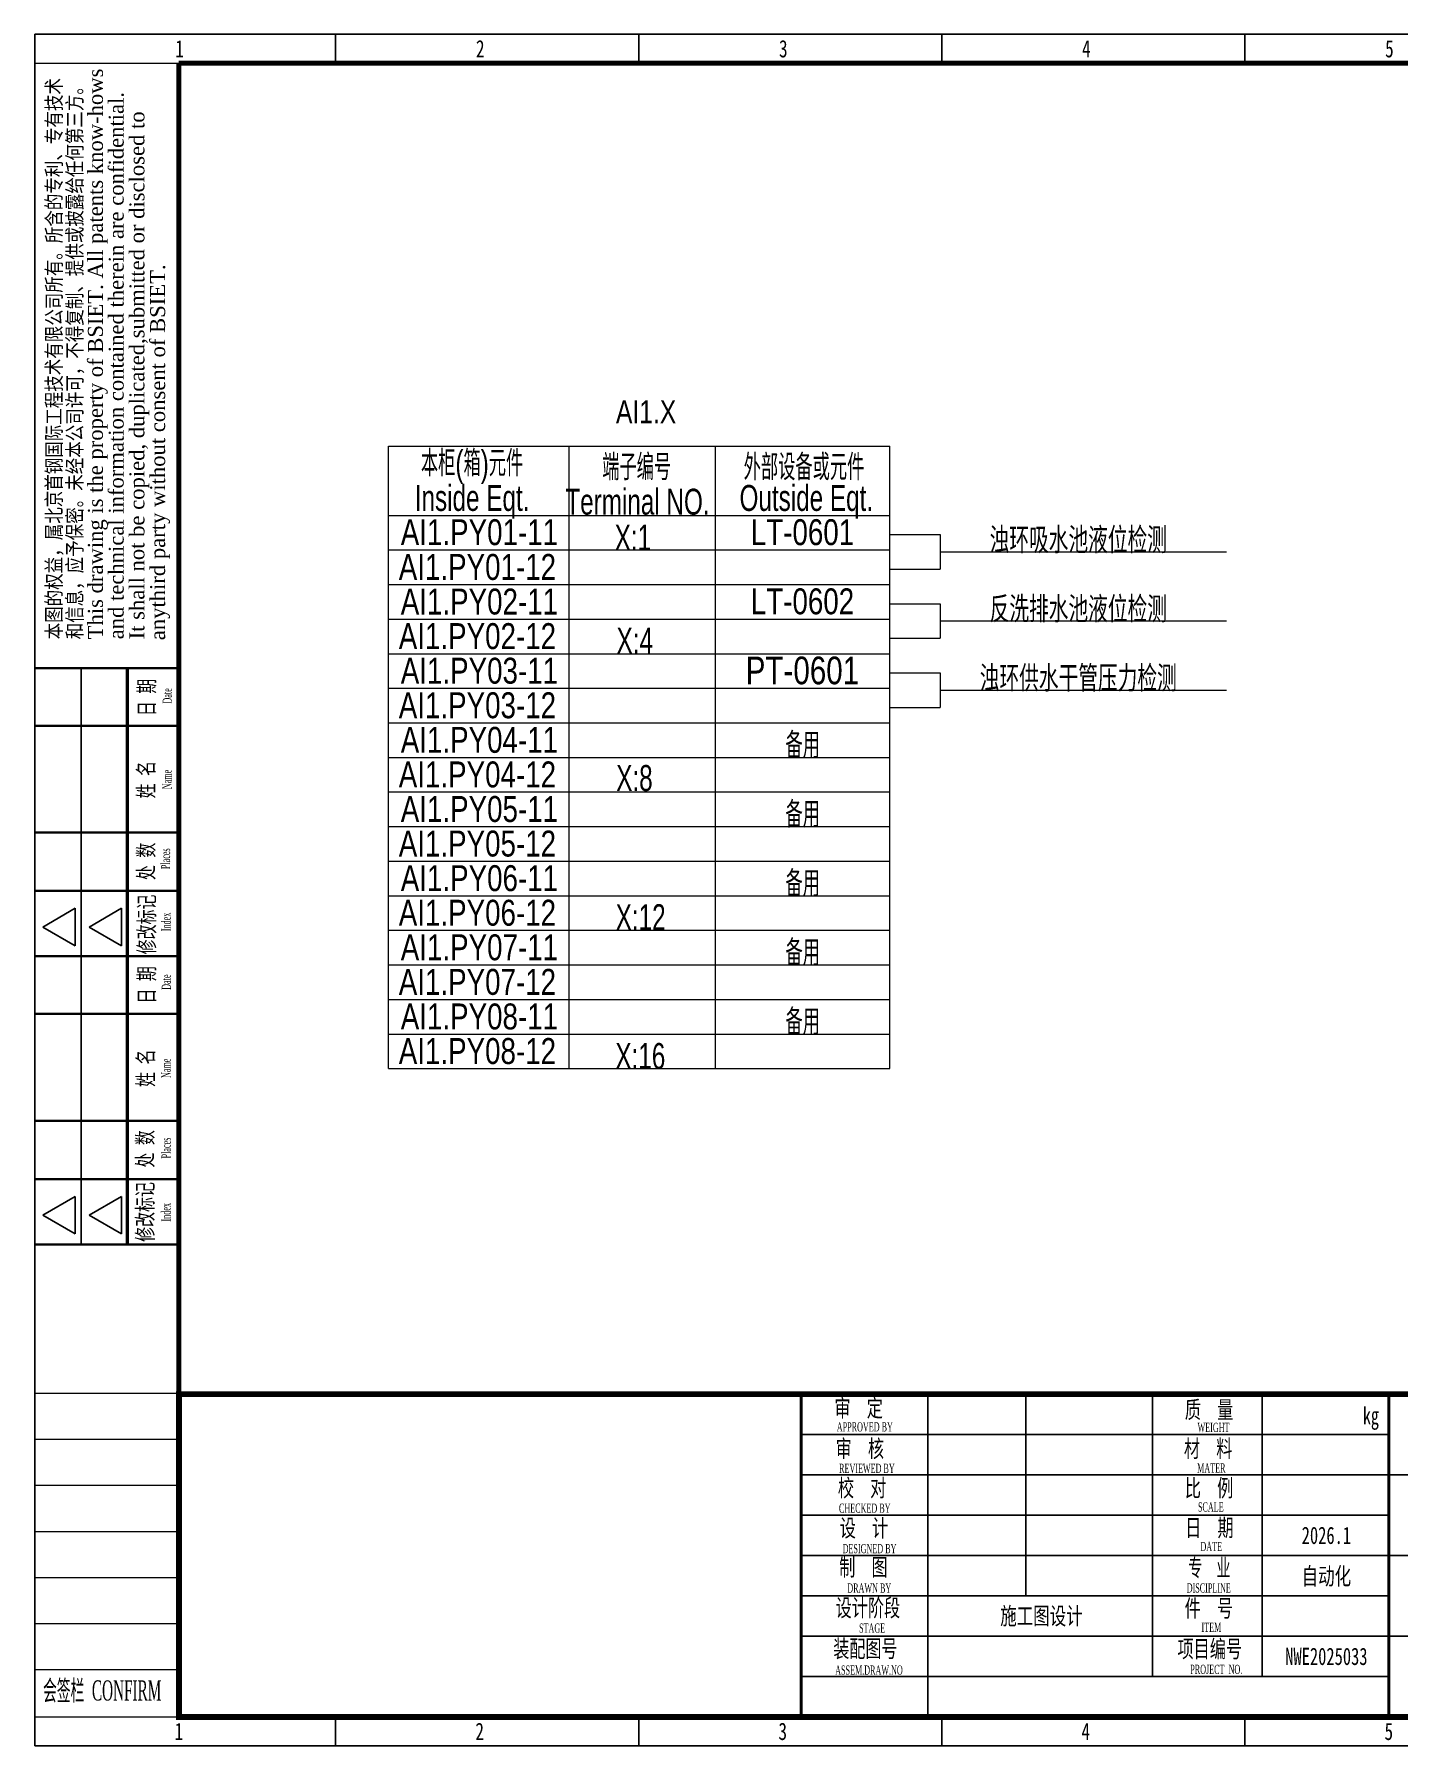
# Model space of a CAD drawing. Header units: millimetres. Extents: x -705761 to 1364679, y -410401 to 446404.
# Drawn here: x -88897 to -65212, y -115183 to -85483 of the extents above; entities that cross this region are included whole.
import ezdxf
from ezdxf.enums import TextEntityAlignment as Align

# ---------------------------------------------------------------- set-up
doc = ezdxf.new("R2010")
doc.units = ezdxf.units.MM
doc.linetypes.add('DGN Style 2', pattern=[44675.303411, 26805.182046, -17870.121364])
for name, color, linetype in [('1', 7, 'Continuous'), ('TK', 7, 'Continuous'), ('模板-签名-公用', 3, 'Continuous')]:
    doc.layers.add(name, color=color, linetype=linetype)
for name, color, linetype, lineweight in [('图框', 7, 'Continuous', 13), ('层 1', 7, 'Continuous', 13), ('层 63', 7, 'Continuous', 18)]:
    doc.layers.add(name, color=color, linetype=linetype, lineweight=lineweight)
doc.styles.add('bsee', font='BSDI_XW.shx', dxfattribs={"width": 0.8, "bigfont": 'BSDI_HZ.shx'})
doc.styles.add('LZ-Roman', font='times.ttf')
doc.styles.get("Standard").update_dxf_attribs({"font": 'arial.ttf'})
doc.styles.add('Style-Times New Roman', font='times.ttf')
doc.styles.add('Style-仿宋_GB2312', font='')
doc.styles.add('宋体', font='', dxfattribs={"width": 0.7, "height": 2.5})
doc.styles.add('宋体_1', font='', dxfattribs={"width": 0.7, "height": 2.386364})
doc.styles.get('Style-仿宋_GB2312').set_extended_font_data('仿宋_GB2312')
doc.styles.get('宋体').set_extended_font_data('SimSun')
doc.styles.get('宋体_1').set_extended_font_data('SimSun')

# ---------------------------------------------------------------- blocks, each defined once
blk = doc.blocks.new('*U630')
at = {"color": 7, "linetype": 'Continuous', "lineweight": 13}
blk.add_line((-12, 3), (-12, -3), dxfattribs=at)
at = {"layer": '层 1', "color": 7, "linetype": 'Continuous', "lineweight": 13}
for p, q in [((-20.72, 3), (-12, 3)), ((-12, 0), (37.72, 0)), ((-20.72, -3), (-12, -3))]:
    blk.add_line(p, q, dxfattribs=at)
blk = doc.blocks.new('BSIET_通用图框_A3_1')
at = {"layer": '图框', "color": 7, "linetype": 'Continuous', "lineweight": 25}
for p, q in [((-367.8, 297), (-367.8, 292)), ((-315.2, 297), (-315.2, 292)), ((-262.6, 297), (-262.6, 292)), ((-210, 297), (-210, 292)), ((-157.4, 297), (-157.4, 292)), ((-104.8, 297), (-104.8, 292)), ((-52.2, 297), (-52.2, 292)), ((0, 247.5), (-5, 247.5)), ((0, 198), (-5, 198)), ((-420, 187), (-395, 187)), ((-412, 187), (-412, 87)), ((0, 148.5), (-5, 148.5)), ((-413.03, 145.32), (-418.65, 142.07)), ((-413.03, 138.82), (-413.03, 145.32)), ((-404.96, 145.32), (-410.58, 142.07)), ((-404.96, 138.82), (-404.96, 145.32)), ((-418.65, 142.07), (-413.03, 138.82)), ((-410.58, 142.07), (-404.96, 138.82)), ((0, 99), (-5, 99)), ((-413.03, 95.32), (-418.65, 92.07)), ((-413.03, 88.82), (-413.03, 95.32)), ((-404.96, 95.32), (-410.58, 92.07)), ((-404.96, 88.82), (-404.96, 95.32)), ((-418.65, 92.07), (-413.03, 88.82)), ((-410.58, 92.07), (-404.96, 88.82)), ((0, 49.5), (-5, 49.5)), ((-367.8, 0), (-367.8, 5)), ((-315.2, 0), (-315.2, 5)), ((-262.6, 0), (-262.6, 5)), ((-210, 0), (-210, 5)), ((-157.4, 0), (-157.4, 5)), ((-104.8, 0), (-104.8, 5)), ((-52.2, 0), (-52.2, 5))]:
    blk.add_line(p, q, dxfattribs=at)
at = {"layer": '图框', "color": 7, "linetype": 'Continuous', "lineweight": 20}
for p, q in [((-420, 292), (-395, 292)), ((-420, 292), (-395, 292)), ((-420, 292), (-395, 292)), ((-420, 292), (-395, 292)), ((-420, 187), (-395, 187)), ((-420, 187), (-395, 187)), ((-420.12, 61.21), (-395.12, 61.21)), ((-420, 61.21), (-395, 61.21)), ((-420, 61.21), (-395, 61.21)), ((-420, 61.21), (-395, 61.21)), ((-420.02, 53.21), (-395.02, 53.21)), ((-420.02, 53.21), (-395.02, 53.21)), ((-420.02, 53.21), (-395.02, 53.21)), ((-420, 53.21), (-395, 53.21)), ((-420, 45.21), (-395, 45.21)), ((-420, 37.21), (-395, 37.21)), ((-420, 29.21), (-395, 29.21)), ((-420, 21.21), (-395, 21.21)), ((-420, 13.21), (-395, 13.21)), ((-420, 5), (-395, 5))]:
    blk.add_line(p, q, dxfattribs=at)
at = {"layer": '图框', "color": 7, "linetype": 'Continuous', "lineweight": 35}
for p, q in [((-395, 187), (-420, 187)), ((-395, 187), (-420, 187)), ((-394.92, 177), (-420, 177)), ((-394.92, 158.45), (-420, 158.45)), ((-395.06, 148.35), (-420, 148.35)), ((-395, 137), (-420, 137)), ((-395, 137), (-420, 137)), ((-394.92, 127), (-420, 127)), ((-394.92, 108.45), (-420, 108.45)), ((-395.06, 98.35), (-420, 98.35)), ((-395, 87), (-420, 87))]:
    blk.add_line(p, q, dxfattribs=at)
at = {"layer": '图框', "color": 7, "linetype": 'Continuous', "lineweight": 50}
blk.add_line((-404, 187), (-404, 87), dxfattribs=at)
at = {"layer": '图框', "lineweight": 25}
blk.add_lwpolyline([(-420, 297), (0, 297), (0, 0), (-420, 0)], close=True, dxfattribs=at)
at = {"layer": '图框', "lineweight": 100}
blk.add_lwpolyline([(-395, 292), (-5, 292), (-5, 5), (-395, 5)], close=True, dxfattribs=at)
at = {"layer": 'TK', "style": '宋体_1', "width": 0.7, "flags": 3}
for tag, p in [('LZCO_NGZBS-W50-H30-D10_T7', (-43.87, 279.75)), ('LZCO_NJN-W50-H30-D10_T7', (-42.73, 248.65))]:
    blk.add_attdef(tag, text='', height=3, dxfattribs=at).set_placement(p, align=Align.MIDDLE_CENTER)
at = {"layer": 'TK', "style": '宋体', "width": 0.7, "flags": 3}
for tag, p in [('LZHQ_N会签6_T6_H6', (-407.25, 57.08)), ('LZHQ_N会签5_T6_H6', (-407.25, 49.08)), ('LZHQ_N会签4_T6_H6', (-407.25, 41.08)), ('LZHQ_N会签3_T6_H6', (-407.25, 33.08)), ('LZHQ_N会签2_T6_H6', (-407.25, 25.08)), ('LZHQ_N会签1_T6_H6', (-407.25, 17.08))]:
    blk.add_attdef(tag, text='', height=2.5, dxfattribs=at).set_placement(p, align=Align.MIDDLE)
at = {"layer": '图框', "color": 7, "linetype": 'Continuous', "lineweight": 25}
for s, height, style, width, p in [('1', 3, 'Style-仿宋_GB2312', 0.733334, (-394.89, 294.49)), ('2', 3, 'Style-仿宋_GB2312', 0.733334, (-342.7, 294.49)), ('3', 3, 'Style-仿宋_GB2312', 0.733334, (-290.1, 294.49)), ('4', 3, 'Style-仿宋_GB2312', 0.733334, (-237.5, 294.49)), ('5', 3, 'Style-仿宋_GB2312', 0.733334, (-184.9, 294.49)), ('6', 3, 'Style-仿宋_GB2312', 0.733334, (-132.3, 294.49)), ('7', 3, 'Style-仿宋_GB2312', 0.733334, (-79.7, 294.49)), ('8', 3, 'Style-仿宋_GB2312', 0.733334, (-27.1, 294.49)), ('A', 3.5, 'Style-仿宋_GB2312', 0.628572, (-2.07, 271.95)), ('B', 3.5, 'Style-仿宋_GB2312', 0.628572, (-2.07, 222.45)), ('C', 3.5, 'Style-仿宋_GB2312', 0.628572, (-2.07, 172.95)), ('D', 3.5, 'Style-仿宋_GB2312', 0.628572, (-2.07, 123.45)), ('E', 3.5, 'Style-仿宋_GB2312', 0.628572, (-2.43, 76.97)), ('F', 3.5, 'Style-仿宋_GB2312', 0.628572, (-2.43, 29.56)), ('1', 3, 'Style-仿宋_GB2312', 0.733334, (-395, 2.5)), ('2', 3, 'Style-仿宋_GB2312', 0.733334, (-342.8, 2.5)), ('3', 3, 'Style-仿宋_GB2312', 0.733334, (-290.2, 2.5)), ('4', 3, 'Style-仿宋_GB2312', 0.733334, (-237.6, 2.5)), ('5', 3, 'Style-仿宋_GB2312', 0.733334, (-185, 2.5)), ('6', 3, 'Style-仿宋_GB2312', 0.733334, (-132.4, 2.5)), ('7', 3, 'Style-仿宋_GB2312', 0.733334, (-79.8, 2.5)), ('8', 3, 'Style-仿宋_GB2312', 0.733334, (-27.2, 2.5)), ('A3', 3, 'Style-Times New Roman', 0.7, (-2.23, 1.95))]:
    blk.add_text(s, height=height, dxfattribs=dict(at, style=style, width=width)).set_placement(p, align=Align.MIDDLE_CENTER)
at = {"layer": '图框', "color": 7, "linetype": 'Continuous', "lineweight": 20, "style": 'Style-仿宋_GB2312', "width": 0.807692}
blk.add_text('本图的权益，属北京首钢国际工程技术有限公司所有。所含的专利、专有技术', height=2.6, rotation=90, dxfattribs=at).set_placement((-418, 192), align=Align.TOP_LEFT)
at = {"layer": '图框', "color": 7, "linetype": 'Continuous', "lineweight": 20, "style": 'LZ-Roman'}
for s, p in [('This drawing is the property of BSIET. All patents know-hows', (-410.8, 192)), ('and technical information contained therein are confidential.', (-407.2, 192)), ('It shall not be copied, duplicated,submitted or disclosed to ', (-403.6, 192))]:
    blk.add_text(s, height=2.6, rotation=90, dxfattribs=at).set_placement(p, align=Align.TOP_LEFT)
at = {"layer": '图框', "color": 7, "linetype": 'Continuous'}
for s, height, style, width, p in [('和信息，应予保密。未经本公司许可，不得复制、提供或披露给任何第三方。', 2.6, 'Style-仿宋_GB2312', 0.807692, (-411.8, 192)), ('Name', 1.6, 'Style-Times New Roman', 0.55, (-396.29, 165.99)), ('Places', 1.6, 'Style-Times New Roman', 0.55, (-396.54, 152.12)), ('Index', 1.6, 'Style-Times New Roman', 0.55, (-396.43, 141.36)), ('Name', 1.6, 'Style-Times New Roman', 0.55, (-396.44, 115.88)), ('Places', 1.6, 'Style-Times New Roman', 0.55, (-396.43, 101.92)), ('Index', 1.6, 'Style-Times New Roman', 0.55, (-396.46, 90.97))]:
    blk.add_text(s, height=height, rotation=90, dxfattribs=dict(at, style=style, width=width)).set_placement(p)
at = {"layer": '图框', "color": 7, "linetype": 'Continuous', "style": 'LZ-Roman'}
blk.add_text('anythird party without consent of BSIET.', height=2.6, rotation=90, dxfattribs=at).set_placement((-397.4, 191.84))
at = {"layer": '图框', "color": 7, "linetype": 'Continuous', "lineweight": 20, "style": 'Style-仿宋_GB2312', "width": 0.678571}
for s, p in [('日 期', (-399.21, 178.68)), ('姓 名', (-399.32, 164.4)), ('处 数', (-399.32, 150.23)), ('修改标记', (-399.21, 137.34)), ('日 期', (-399.21, 128.79)), ('姓 名', (-399.38, 114.34)), ('处 数', (-399.49, 100.34)), ('修改标记', (-399.49, 87.45))]:
    blk.add_text(s, height=2.8, rotation=90, dxfattribs=at).set_placement(p)
at = {"layer": '图框', "color": 7, "linetype": 'Continuous', "lineweight": 25, "style": 'Style-Times New Roman', "width": 0.55}
for p in [(-396.24, 180.85), (-396.4, 131.18)]:
    blk.add_text('Date', height=1.6, rotation=90, dxfattribs=at).set_placement(p)
at = {"layer": '图框', "color": 7, "linetype": 'Continuous', "style": 'Style-Times New Roman', "width": 0.5}
blk.add_text('会签栏  CONFIRM', height=3.5, dxfattribs=at).set_placement((-418.59, 7.85))
at = {"layer": '模板-签名-公用', "style": '宋体', "width": 0.7}
blk.add_attdef('LZTQINS', text='', height=2, dxfattribs=at).set_placement((-5, 5), align=Align.MIDDLE)
at = {"layer": '模板-签名-公用', "style": '宋体', "width": 0.7, "flags": 3}
blk.add_attdef('LZFRAME', (-40.91, 2.06), '', height=3, dxfattribs=at)
blk = doc.blocks.new('BSIET_通用图纸_A3(2024)_1')
at = {"layer": '图框', "color": 7, "linetype": 'Continuous', "lineweight": 25}
for p, q in [((-260, 0), (-260, 56)), ((-243, 21), (-243, 56)), ((-221, 7), (-221, 56)), ((-202, 7), (-202, 56)), ((-282, 49), (-180, 49)), ((-282, 42), (0, 42)), ((-282, 35), (-180, 35)), ((-282, 28), (0, 28)), ((-282, 21), (-180, 21)), ((-282, 14), (0, 14)), ((-282, 7), (-180, 7))]:
    blk.add_line(p, q, dxfattribs=at)
at = {"layer": '图框', "const_width": 1}
blk.add_lwpolyline([(-390, 56), (0, 56), (0, 0), (-390, 0)], close=True, dxfattribs=at)
at = {"layer": '图框', "const_width": 0.5}
for points in [[(-282, 56), (-282, 0)], [(-180, 56), (-180, 0)]]:
    blk.add_lwpolyline(points, dxfattribs=at)
at = {"layer": '图框', "color": 7, "linetype": 'Continuous'}
for s, height, style, width, p in [('审  定 ', 3, 'Style-仿宋_GB2312', 0.685714, (-276.23, 52.09)), ('质  量', 3, 'Style-仿宋_GB2312', 0.685714, (-215.41, 51.83)), ('kg', 3, 'Style-仿宋_GB2312', 0.685714, (-184.51, 50.79)), ('APPROVED BY', 1.6, 'Style-Times New Roman', 0.48, (-275.82, 49.54)), (' WEIGHT', 1.6, 'Style-Times New Roman', 0.48, (-213.55, 49.45)), ('审  核', 3, 'Style-仿宋_GB2312', 0.685714, (-276.02, 45.06)), ('材  料', 3, 'Style-仿宋_GB2312', 0.685714, (-215.56, 45.09)), ('校  对 ', 3, 'Style-仿宋_GB2312', 0.685714, (-275.63, 38.25)), ('  REVIEWED BY', 1.6, 'Style-Times New Roman', 0.48, (-276.12, 42.34)), ('比  例', 3, 'Style-仿宋_GB2312', 0.685714, (-215.41, 38.23)), ('MATER', 1.6, 'Style-Times New Roman', 0.48, (-213.27, 42.4)), ('CHECKED BY', 1.6, 'Style-Times New Roman', 0.48, (-275.44, 35.43)), (' SCALE', 1.6, 'Style-Times New Roman', 0.48, (-213.48, 35.64)), ('设  计', 3, 'Style-仿宋_GB2312', 0.685714, (-275.31, 31.29)), ('日  期', 3, 'Style-仿宋_GB2312', 0.685714, (-215.34, 31.34)), (' DESIGNED BY', 1.6, 'Style-Times New Roman', 0.48, (-275.16, 28.41)), (' DATE', 1.6, 'Style-Times New Roman', 0.48, (-213.05, 28.78)), ('制  图 ', 3, 'Style-仿宋_GB2312', 0.685714, (-275.4, 24.5)), ('DRAWN BY', 1.6, 'Style-Times New Roman', 0.48, (-273.99, 21.57)), ('件  号', 3, 'Style-仿宋_GB2312', 0.685714, (-215.44, 17.36)), ('STAGE', 1.6, 'Style-Times New Roman', 0.48, (-271.95, 14.62)), ('ITEM', 1.6, 'Style-Times New Roman', 0.48, (-212.51, 14.77)), ('装配图号', 3, 'Style-仿宋_GB2312', 0.68, (-276.42, 10.36)), ('ASSEM.DRAW.NO', 1.6, 'Style-Times New Roman', 0.48, (-276.1, 7.33)), ('PROJECT  NO.', 1.6, 'Style-Times New Roman', 0.48, (-214.46, 7.46))]:
    blk.add_text(s, height=height, dxfattribs=dict(at, style=style, width=width)).set_placement(p)
at = {"layer": '图框', "color": 7, "linetype": 'Continuous', "lineweight": 20, "style": 'Style-仿宋_GB2312'}
for s, width, p in [('专  业', 0.6, (-214.83, 24.41)), ('设计阶段', 0.685714, (-276.03, 17.44)), ('项目编号', 0.685714, (-216.69, 10.32))]:
    blk.add_text(s, height=3, dxfattribs=dict(at, width=width)).set_placement(p)
at = {"layer": '图框', "color": 7, "linetype": 'Continuous', "lineweight": 20, "style": 'Style-Times New Roman', "width": 0.48}
blk.add_text('DISCIPLINE', height=1.6, dxfattribs=at).set_placement((-211.25, 22.39), align=Align.MIDDLE_CENTER)
at = {"layer": '图框', "style": '宋体_1', "width": 0.7, "flags": 3}
for tag, height, p in [('LZCO_NYLGD-W67-H36-D10_T7', 3, (-48.39, 100.29)), ('N审定_T5', 2.5, (-250.93, 52.29)), ('N审核_T5', 2.5, (-250.93, 45.29)), ('N校对_T5', 2.5, (-250.93, 38.29)), ('N设计_T5', 2.5, (-250.93, 31.29)), ('LZCO_NCB-W67-H36-D10_T7', 3, (-321.62, 27.88)), ('N制图_T5', 2.5, (-250.93, 24.29))]:
    blk.add_attdef(tag, text='', height=height, dxfattribs=at).set_placement(p, align=Align.MIDDLE_CENTER)
at = {"layer": '图框', "color": 7, "style": 'Style-仿宋_GB2312'}
for tag, height, width, p in [('质量', 3, 0.7, (-191, 52.5)), ('材料', 3, 0.7, (-190.9, 45.85)), ('比例', 3, 0.7, (-190.84, 38.49)), ('页码', 4, 0.7, (-38.16, 35.01)), ('总页数', 4, 0.7, (-19.52, 35.14)), ('版本号', 2.5, 0.7, (-6.24, 34.38)), ('出图日期', 3, 0.7, (-190.84, 31.49)), ('专业', 3, 0.7, (-190.84, 24.49)), ('图号', 4, 0.7, (-24, 21)), ('设计阶段', 3, 0.7, (-240.29, 17.58)), ('件号', 3, 0.7, (-190.84, 17.49)), ('装配图号', 3, 0.68, (-240.45, 10.88)), ('项目编号', 3, 0.7, (-190.84, 10.49))]:
    blk.add_attdef(tag, text='', height=height, dxfattribs=dict(at, width=width)).set_placement(p, align=Align.MIDDLE)
at = {"layer": '图框', "style": '宋体_1', "width": 0.7, "flags": 3}
for tag, p in [('N审定_T6_H12_MV0.5_W15', (-231.91, 51.51)), ('N审核_T6_H12_MV0.5_W15', (-231.91, 44.51)), ('N校对_T6_H12_MV0.5_W15', (-231.91, 37.51)), ('N设计_T6_H12_MV0.5_W15', (-231.91, 30.51)), ('N制图_T6_H12_MV0.5_W15', (-231.91, 23.51))]:
    blk.add_attdef(tag, text='', height=1.5, dxfattribs=at).set_placement(p, align=Align.CENTER)
at = {"layer": '图框', "color": 7, "lineweight": 30, "width": 0.7, "flags": 104}
for tag, p in [('项目名称', (-79.18, 49.1)), ('子项', (-111.07, 34.83)), ('图名', (-111, 21))]:
    blk.add_attdef(tag, text='', height=4, dxfattribs=at).set_placement(p, align=Align.MIDDLE_CENTER)
at = {"layer": '图框', "style": '宋体', "width": 0.7, "flags": 3}
blk.add_attdef('LZBARCODE_T1', text='', height=3, dxfattribs=at).set_placement((-364.44, 3.34), align=Align.BOTTOM_RIGHT)

msp = doc.modelspace()

# ---------------------------------------------------------------- linework, layer by layer
at = {"layer": '1', "color": 7, "linetype": 'Continuous', "lineweight": 13, "ltscale": 100}
for p, q in [((-82745.39, -103432.41), (-82745.39, -92632.41)), ((-82745.39, -92632.41), (-74045.4, -92632.41)), ((-79610.49, -103432.41), (-79610.49, -92632.41)), ((-77071.22, -103432.41), (-77071.22, -92632.41)), ((-74045.4, -103432.41), (-74045.4, -92632.41)), ((-82745.39, -93832.41), (-74045.4, -93832.41)), ((-82745.39, -94432.41), (-74045.4, -94432.41)), ((-82745.39, -95032.41), (-74045.4, -95032.41)), ((-82745.39, -95632.41), (-74045.4, -95632.41)), ((-82745.39, -96232.41), (-74045.4, -96232.41)), ((-82745.39, -96832.41), (-74045.4, -96832.41)), ((-82745.39, -97432.41), (-74045.4, -97432.41)), ((-82745.39, -98032.41), (-74045.4, -98032.41)), ((-82745.39, -98632.41), (-74045.4, -98632.41)), ((-82745.39, -99232.41), (-74045.4, -99232.41)), ((-82745.39, -99832.41), (-74045.4, -99832.41)), ((-82745.39, -100432.41), (-74045.4, -100432.41)), ((-82745.39, -101032.41), (-74045.4, -101032.41)), ((-82745.39, -101632.41), (-74045.4, -101632.41)), ((-82745.39, -102232.41), (-74045.4, -102232.41)), ((-82745.39, -102832.41), (-74045.4, -102832.41)), ((-82745.39, -103432.41), (-74045.4, -103432.41)), ((-82745.39, -103432.41), (-74045.4, -103432.41))]:
    msp.add_line(p, q, dxfattribs=at)
at = {"layer": '层 63', "color": 40, "linetype": 'DGN Style 2', "lineweight": 25, "ltscale": 10000}
msp.add_line((-80743.99, -109117.54), (-62943.99, -109117.54), dxfattribs=at)

# ---------------------------------------------------------------- block references
at = {"layer": '图框', "color": 1, "lineweight": 15, "xscale": 100, "yscale": 100, "zscale": 100}
msp.add_blockref('BSIET_通用图框_A3_1', (-46884.94, -115183.02), dxfattribs=at)
at = {"layer": '图框', "color": 1, "lineweight": 15}
ref = msp.add_blockref('BSIET_通用图纸_A3(2024)_1', (-47384.94, -114683.02), dxfattribs=dict(at, xscale=100, yscale=100, zscale=100))
ref.add_attrib('设计阶段', '施工图设计', dxfattribs={"color": 7, "height": 300, "style": 'Style-仿宋_GB2312', "width": 0.7}).set_placement((-71413.78, -112924.83), align=Align.MIDDLE)
ref.add_attrib('项目编号', 'NWE2025033', dxfattribs={"color": 7, "height": 300, "style": 'Style-仿宋_GB2312', "width": 0.7}).set_placement((-66468.62, -113633.83), align=Align.MIDDLE)
ref.add_attrib('出图日期', '2026.1', dxfattribs={"color": 7, "height": 300, "style": 'Style-仿宋_GB2312', "width": 0.7}).set_placement((-66468.62, -111533.83), align=Align.MIDDLE)
ref.add_attrib('专业', '自动化', dxfattribs={"color": 7, "height": 300, "style": 'Style-仿宋_GB2312', "width": 0.7}).set_placement((-66468.62, -112233.83), align=Align.MIDDLE)
at = {"layer": '层 1', "color": 7, "linetype": 'Continuous', "lineweight": 13, "ltscale": 100, "xscale": 100, "yscale": 100, "zscale": 100}
for p in [(-71973.39, -94464.37), (-71973.39, -95664.37), (-71973.39, -96864.37)]:
    msp.add_blockref('*U630', p, dxfattribs=at)

# ---------------------------------------------------------------- texts
at = {"layer": '1', "color": 7, "linetype": 'Continuous', "lineweight": 30, "style": 'bsee', "width": 0.8}
for s, p in [('AI1.PY01-11', (-82534.86, -94348.76)), ('AI1.PY01-12', (-82569.48, -94952.5)), ('AI1.PY02-11', (-82534.86, -95552.5)), ('AI1.PY02-12', (-82569.48, -96152.5)), ('AI1.PY03-11', (-82534.86, -96752.5)), ('AI1.PY03-12', (-82569.48, -97352.5)), ('AI1.PY04-11', (-82534.86, -97952.5)), ('AI1.PY04-12', (-82569.48, -98552.5)), ('AI1.PY05-11', (-82534.86, -99152.5)), ('AI1.PY05-12', (-82569.48, -99752.5)), ('AI1.PY06-11', (-82534.86, -100352.5)), ('AI1.PY06-12', (-82569.48, -100952.5)), ('AI1.PY07-11', (-82534.86, -101552.5)), ('AI1.PY07-12', (-82569.48, -102152.5)), ('AI1.PY08-11', (-82534.86, -102752.5)), ('AI1.PY08-12', (-82569.48, -103352.5))]:
    msp.add_text(s, height=450, dxfattribs=at).set_placement(p)
at = {"layer": '1', "color": 110, "linetype": 'Continuous', "lineweight": 30, "style": 'bsee', "width": 0.8}
for s, p in [('LT-0601', (-76458.31, -94348.76)), ('LT-0602', (-76458.31, -95548.76))]:
    msp.add_text(s, height=450, dxfattribs=at).set_placement(p)
at = {"layer": '1', "color": 6, "linetype": 'Continuous', "lineweight": 30, "style": 'bsee', "width": 0.8}
msp.add_text('PT-0601', height=480, dxfattribs=at).set_placement((-76547.84, -96763.18))
at = {"layer": '1', "color": 7, "linetype": 'Continuous', "lineweight": 30, "char_height": 450, "attachment_point": 5, "line_spacing_factor": 0.6, "style": 'bsee'}
for s, insert in [('\\H1x;\\W0.7;本柜(箱)元件', (-81296.74, -92997.7)), ('\\H1x;\\W0.7;端子编号', (-78439.92, -92997.7)), ('\\H1x;\\W0.7;外部设备或元件', (-75535.77, -92997.7)), ('\\H1x;\\W0.7;Inside Eqt.', (-81296.74, -93597.7)), ('\\H1x;\\W0.7;Terminal NO.', (-78426.56, -93597.7)), ('\\H1x;\\W0.7;Outside Eqt.', (-75495.99, -93597.7)), ('\\H1x;\\W0.7;X:1', (-78505.67, -94218.3)), ('\\H1x;\\W0.7;X:4', (-78473.36, -96005.5)), ('\\H1x;\\W0.7;X:8', (-78478.75, -98392.9)), ('\\H1x;\\W0.7;X:12', (-78371.06, -100804.7)), ('\\H1x;\\W0.7;X:16', (-78376.44, -103216.5))]:
    msp.add_mtext(s, dxfattribs=dict(at, insert=insert))
at = {"layer": '1', "color": 110, "linetype": 'Continuous', "lineweight": 30, "char_height": 450, "attachment_point": 5, "line_spacing_factor": 0.6, "style": 'bsee'}
for s, insert in [('浊环吸水池液位检测', (-70775.12, -94265.64)), ('反洗排水池液位检测', (-70775.12, -95465.64))]:
    msp.add_mtext(s, dxfattribs=dict(at, insert=insert))
at = {"layer": '1', "color": 6, "linetype": 'Continuous', "lineweight": 30, "insert": (-70775.12, -96665.64), "char_height": 450, "attachment_point": 5, "line_spacing_factor": 0.6, "style": 'bsee'}
msp.add_mtext('浊环供水干管压力检测', dxfattribs=at)
at = {"layer": '1', "color": 3, "linetype": 'Continuous', "lineweight": 30, "char_height": 450, "attachment_point": 5, "line_spacing_factor": 0.6, "style": 'bsee'}
for insert in [(-75558.31, -97825), (-75558.31, -99025), (-75558.31, -100225), (-75558.31, -101425), (-75558.31, -102625)]:
    msp.add_mtext('\\H1x;\\W0.7;备用', dxfattribs=dict(at, insert=insert))
at = {"layer": '层 63', "color": 7, "lineweight": 30, "style": 'bsee', "width": 0.8}
msp.add_text('AI1.X', height=400, dxfattribs=at).set_placement((-78799.95, -92234.38))

doc.saveas('drawing.dxf')
